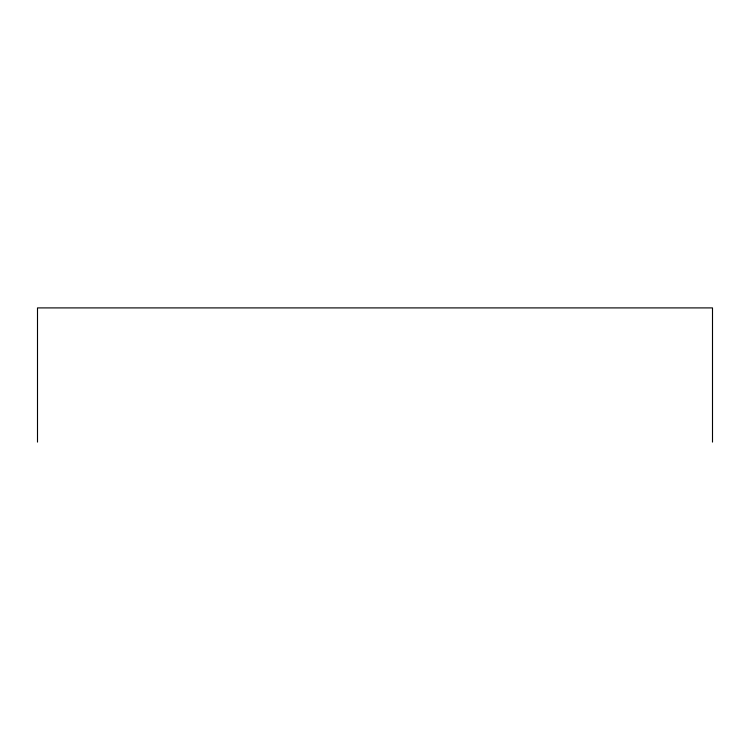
<?xml version="1.0" encoding="UTF-8"?>
<svg xmlns="http://www.w3.org/2000/svg" width="750" height="750" viewBox="0 0 750 750"><rect width="100%" height="100%" fill="white"/><g stroke="black" fill="none" stroke-linecap="round" stroke-linejoin="round"><path stroke-width="1.12" d="M712.5 442.097L712.5 307.903L37.5 307.903L37.5 442.097"/></g></svg>
